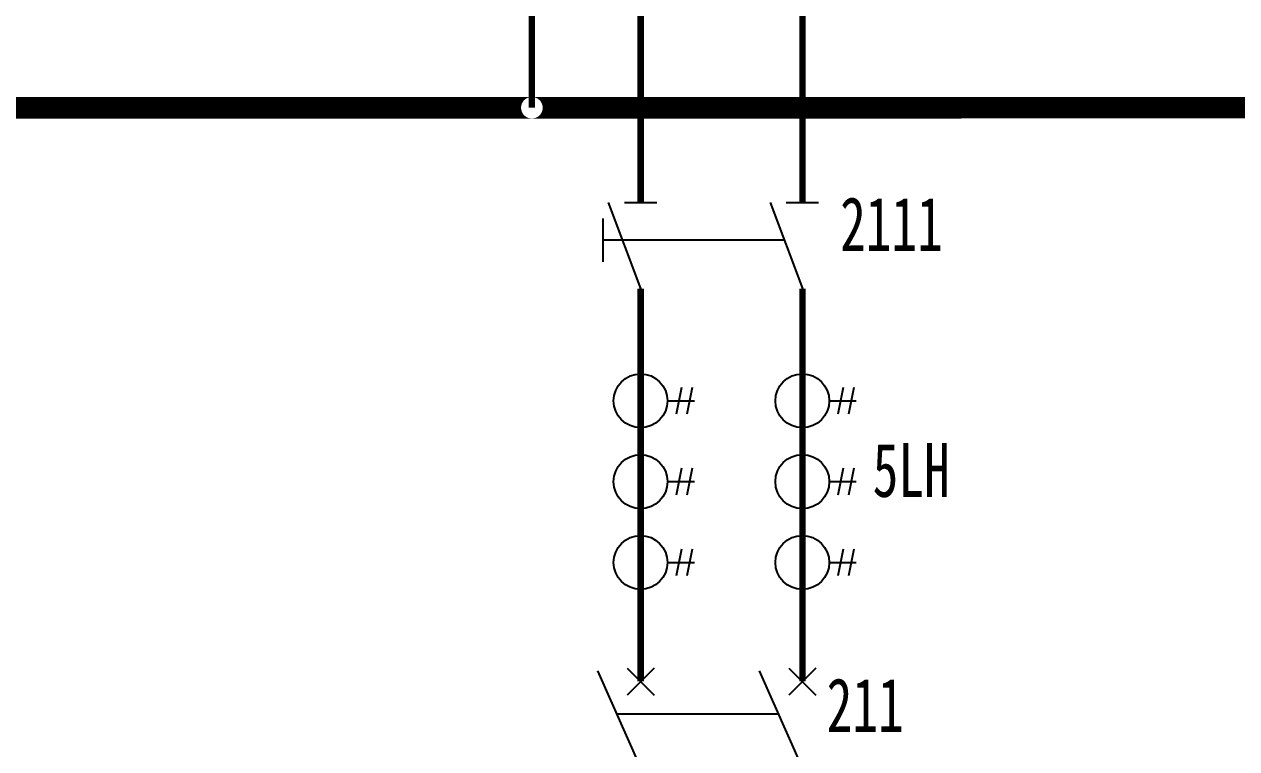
# Model space of a CAD drawing. Header units: millimetres. Extents: x 10667 to 23854, y -3427 to -2899.
# Drawn here: x 13664.1 to 13776.6, y -3233.2 to -3166 of the extents above; entities that cross this region are included whole.
import ezdxf

# ---------------------------------------------------------------- set-up
doc = ezdxf.new("R2010")
doc.units = ezdxf.units.MM
doc.header["$LTSCALE"] = 10
for name, color, linetype in [('BLOCK', 3, 'Continuous'), ('TEXT', 2, 'Continuous'), ('设    备', 3, 'Continuous'), ('设备编号', 2, 'Continuous'), ('连 接 线', 1, 'Continuous')]:
    doc.layers.add(name, color=color, linetype=linetype)
doc.styles.add('HZ', font='SimSun.ttf', dxfattribs={"width": 0.7})

# ---------------------------------------------------------------- blocks, each defined once
blk = doc.blocks.new('$LH')
at = {"color": 3}
for p, q in [((3.79, 1.25), (3.29, -1.25)), ((4.79, 1.25), (4.29, -1.25)), ((2.5, 0), (5, 0))]:
    blk.add_line(p, q, dxfattribs=at)
blk.add_circle((0, 0), 2.5, dxfattribs=at)

msp = doc.modelspace()

# ---------------------------------------------------------------- linework, layer by layer
at = {"layer": 'TEXT', "color": 3}
for p, q in [((13717.78, -3184.03), (13717.78, -3188.03)), ((13719.59, -3186.03), (13717.78, -3186.03))]:
    msp.add_line(p, q, dxfattribs=at)
at = {"layer": '设    备'}
for p, q in [((13718.28, -3182.53), (13721.28, -3190.53)), ((13719.78, -3182.53), (13722.78, -3182.53)), ((13733.28, -3182.53), (13736.28, -3190.53)), ((13734.78, -3182.53), (13737.78, -3182.53)), ((13717.27, -3225.99), (13721.27, -3234.99)), ((13722.52, -3225.74), (13720.02, -3228.24)), ((13720.02, -3225.74), (13722.52, -3228.24)), ((13732.27, -3225.99), (13736.27, -3234.99)), ((13735.02, -3225.74), (13737.52, -3228.24)), ((13737.52, -3225.74), (13735.02, -3228.24)), ((13719.05, -3229.99), (13734.05, -3229.99))]:
    msp.add_line(p, q, dxfattribs=at)
at = {"layer": '设    备', "color": 3}
msp.add_line((13734.59, -3186.03), (13719.59, -3186.03), dxfattribs=at)
at = {"layer": '设    备', "const_width": 0.6}
for points in [[(13721.28, -3190.53), (13721.28, -3192.03)], [(13736.28, -3190.53), (13736.28, -3192.03)]]:
    msp.add_lwpolyline(points, dxfattribs=at)
at = {"layer": '设    备'}
for p in [(13721.28, -3182.53), (13736.28, -3182.53), (13721.28, -3190.53), (13736.28, -3190.53), (13721.27, -3226.99), (13736.27, -3226.99)]:
    msp.add_point(p, dxfattribs=at)
at = {"layer": '连 接 线'}
for points, const_width in [([(13711.19, -3134.38), (13711.19, -3173.75)], 0.6), ([(13721.28, -3141.43), (13721.28, -3182.53)], 0.6), ([(13736.28, -3152.44), (13736.28, -3182.53)], 0.6), ([(13710.19, -3173.75), (13651.46, -3173.75)], 2), ([(13788.2, -3173.74), (13712.19, -3173.75)], 2), ([(13721.28, -3190.53), (13721.28, -3226.98)], 0.6), ([(13736.28, -3190.53), (13736.28, -3226.98)], 0.6), ([(13721.28, -3192.03), (13721.28, -3226.98)], 0.6), ([(13736.28, -3192.03), (13736.28, -3226.98)], 0.6)]:
    msp.add_lwpolyline(points, dxfattribs=dict(at, const_width=const_width))
for points in [[(13710.19, -3172.75), (13711.28, -3172.75), (13710.19, -3172.76), (13711.36, -3172.76)], [(13710.19, -3172.75), (13711.19, -3172.75), (13710.19, -3172.75), (13711.28, -3172.75)], [(13710.19, -3172.75), (13711.1, -3172.75), (13710.19, -3172.75), (13711.19, -3172.75)], [(13710.19, -3172.76), (13711.02, -3172.76), (13710.19, -3172.75), (13711.1, -3172.75)], [(13710.19, -3172.78), (13710.93, -3172.78), (13710.19, -3172.76), (13711.02, -3172.76)], [(13710.19, -3172.81), (13710.85, -3172.81), (13710.19, -3172.78), (13710.93, -3172.78)], [(13710.19, -3172.84), (13710.77, -3172.84), (13710.19, -3172.81), (13710.85, -3172.81)], [(13710.19, -3172.88), (13710.69, -3172.88), (13710.19, -3172.84), (13710.77, -3172.84)], [(13710.19, -3172.93), (13710.62, -3172.93), (13710.19, -3172.88), (13710.69, -3172.88)], [(13710.19, -3172.98), (13710.55, -3172.98), (13710.19, -3172.93), (13710.62, -3172.93)], [(13710.19, -3173.04), (13710.48, -3173.04), (13710.19, -3172.98), (13710.55, -3172.98)], [(13710.19, -3173.1), (13710.42, -3173.1), (13710.19, -3173.04), (13710.48, -3173.04)], [(13710.19, -3173.17), (13710.37, -3173.17), (13710.19, -3173.1), (13710.42, -3173.1)], [(13710.19, -3173.25), (13710.33, -3173.25), (13710.19, -3173.17), (13710.37, -3173.17)], [(13711.28, -3172.75), (13712.19, -3172.75), (13711.19, -3172.75), (13712.19, -3172.75)], [(13711.36, -3172.76), (13712.19, -3172.76), (13711.28, -3172.75), (13712.19, -3172.75)], [(13711.45, -3172.78), (13712.19, -3172.78), (13711.36, -3172.76), (13712.19, -3172.76)], [(13711.53, -3172.81), (13712.19, -3172.81), (13711.45, -3172.78), (13712.19, -3172.78)], [(13711.61, -3172.84), (13712.19, -3172.84), (13711.53, -3172.81), (13712.19, -3172.81)], [(13711.69, -3172.88), (13712.19, -3172.88), (13711.61, -3172.84), (13712.19, -3172.84)], [(13711.76, -3172.93), (13712.19, -3172.93), (13711.69, -3172.88), (13712.19, -3172.88)], [(13711.83, -3172.98), (13712.19, -3172.98), (13711.76, -3172.93), (13712.19, -3172.93)], [(13711.9, -3173.04), (13712.19, -3173.04), (13711.83, -3172.98), (13712.19, -3172.98)], [(13711.96, -3173.1), (13712.19, -3173.1), (13711.9, -3173.04), (13712.19, -3173.04)], [(13712.01, -3173.17), (13712.19, -3173.17), (13711.96, -3173.1), (13712.19, -3173.1)], [(13712.06, -3173.25), (13712.19, -3173.25), (13712.01, -3173.17), (13712.19, -3173.17)], [(13710.19, -3173.32), (13710.28, -3173.32), (13710.19, -3173.25), (13710.33, -3173.25)], [(13710.19, -3173.4), (13710.25, -3173.4), (13710.19, -3173.32), (13710.28, -3173.32)], [(13710.19, -3173.49), (13710.23, -3173.49), (13710.19, -3173.4), (13710.25, -3173.4)], [(13710.19, -3173.57), (13710.21, -3173.57), (13710.19, -3173.49), (13710.23, -3173.49)], [(13710.19, -3173.66), (13710.19, -3173.66), (13710.19, -3173.57), (13710.21, -3173.57)], [(13710.19, -3173.83), (13710.19, -3173.83), (13710.19, -3173.92), (13710.21, -3173.92)], [(13710.19, -3173.92), (13710.21, -3173.92), (13710.19, -3174), (13710.23, -3174)], [(13710.19, -3174), (13710.23, -3174), (13710.19, -3174.09), (13710.25, -3174.09)], [(13710.19, -3174.09), (13710.25, -3174.09), (13710.19, -3174.17), (13710.28, -3174.17)], [(13710.19, -3174.17), (13710.28, -3174.17), (13710.19, -3174.25), (13710.33, -3174.25)], [(13710.19, -3174.25), (13710.33, -3174.25), (13710.19, -3174.32), (13710.37, -3174.32)], [(13710.19, -3174.32), (13710.37, -3174.32), (13710.19, -3174.39), (13710.42, -3174.39)], [(13711.96, -3174.39), (13712.19, -3174.39), (13712.01, -3174.32), (13712.19, -3174.32)], [(13712.01, -3174.32), (13712.19, -3174.32), (13712.06, -3174.25), (13712.19, -3174.25)], [(13712.1, -3173.32), (13712.19, -3173.32), (13712.06, -3173.25), (13712.19, -3173.25)], [(13712.06, -3174.25), (13712.19, -3174.25), (13712.1, -3174.17), (13712.19, -3174.17)], [(13712.13, -3173.4), (13712.19, -3173.4), (13712.1, -3173.32), (13712.19, -3173.32)], [(13712.1, -3174.17), (13712.19, -3174.17), (13712.13, -3174.09), (13712.19, -3174.09)], [(13712.16, -3173.49), (13712.19, -3173.49), (13712.13, -3173.4), (13712.19, -3173.4)], [(13712.13, -3174.09), (13712.19, -3174.09), (13712.16, -3174), (13712.19, -3174)], [(13712.18, -3173.57), (13712.19, -3173.57), (13712.16, -3173.49), (13712.19, -3173.49)], [(13712.16, -3174), (13712.19, -3174), (13712.18, -3173.92), (13712.19, -3173.92)], [(13712.19, -3173.66), (13712.19, -3173.66), (13712.18, -3173.57), (13712.19, -3173.57)], [(13712.19, -3173.83), (13712.19, -3173.83), (13712.19, -3173.75)], [(13710.19, -3174.39), (13710.42, -3174.39), (13710.19, -3174.45), (13710.48, -3174.45)], [(13710.19, -3174.45), (13710.48, -3174.45), (13710.19, -3174.51), (13710.55, -3174.51)], [(13710.19, -3174.51), (13710.55, -3174.51), (13710.19, -3174.57), (13710.62, -3174.57)], [(13710.19, -3174.57), (13710.62, -3174.57), (13710.19, -3174.61), (13710.69, -3174.61)], [(13710.19, -3174.61), (13710.69, -3174.61), (13710.19, -3174.65), (13710.77, -3174.65)], [(13710.19, -3174.65), (13710.77, -3174.65), (13710.19, -3174.69), (13710.85, -3174.69)], [(13710.19, -3174.69), (13710.85, -3174.69), (13710.19, -3174.71), (13710.93, -3174.71)], [(13710.19, -3174.71), (13710.93, -3174.71), (13710.19, -3174.73), (13711.02, -3174.73)], [(13710.19, -3174.73), (13711.02, -3174.73), (13710.19, -3174.74), (13711.1, -3174.74)], [(13710.19, -3174.74), (13711.1, -3174.74), (13710.19, -3174.75), (13711.19, -3174.75)], [(13711.19, -3174.75), (13712.19, -3174.75), (13711.28, -3174.74), (13712.19, -3174.74)], [(13711.28, -3174.74), (13712.19, -3174.74), (13711.36, -3174.73), (13712.19, -3174.73)], [(13711.36, -3174.73), (13712.19, -3174.73), (13711.45, -3174.71), (13712.19, -3174.71)], [(13711.45, -3174.71), (13712.19, -3174.71), (13711.53, -3174.69), (13712.19, -3174.69)], [(13711.53, -3174.69), (13712.19, -3174.69), (13711.61, -3174.65), (13712.19, -3174.65)], [(13711.61, -3174.65), (13712.19, -3174.65), (13711.69, -3174.61), (13712.19, -3174.61)], [(13711.69, -3174.61), (13712.19, -3174.61), (13711.76, -3174.57), (13712.19, -3174.57)], [(13711.76, -3174.57), (13712.19, -3174.57), (13711.83, -3174.51), (13712.19, -3174.51)], [(13711.83, -3174.51), (13712.19, -3174.51), (13711.9, -3174.45), (13712.19, -3174.45)], [(13711.9, -3174.45), (13712.19, -3174.45), (13711.96, -3174.39), (13712.19, -3174.39)]]:
    msp.add_solid(points, dxfattribs=at)

# ---------------------------------------------------------------- block references
at = {"layer": 'BLOCK'}
for p in [(13721.27, -3200.94), (13736.27, -3200.94), (13721.27, -3208.44), (13736.27, -3208.44), (13721.27, -3215.94), (13736.27, -3215.94)]:
    msp.add_blockref('$LH', p, dxfattribs=at)

# ---------------------------------------------------------------- texts
at = {"layer": '设备编号', "color": 6, "style": 'HZ', "width": 0.7}
for s, p in [('2111', (13739.78, -3187.03)), ('5LH', (13742.8, -3209.85)), ('211', (13738.53, -3231.67))]:
    msp.add_text(s, height=5, dxfattribs=at).set_placement(p)

doc.saveas('drawing.dxf')
